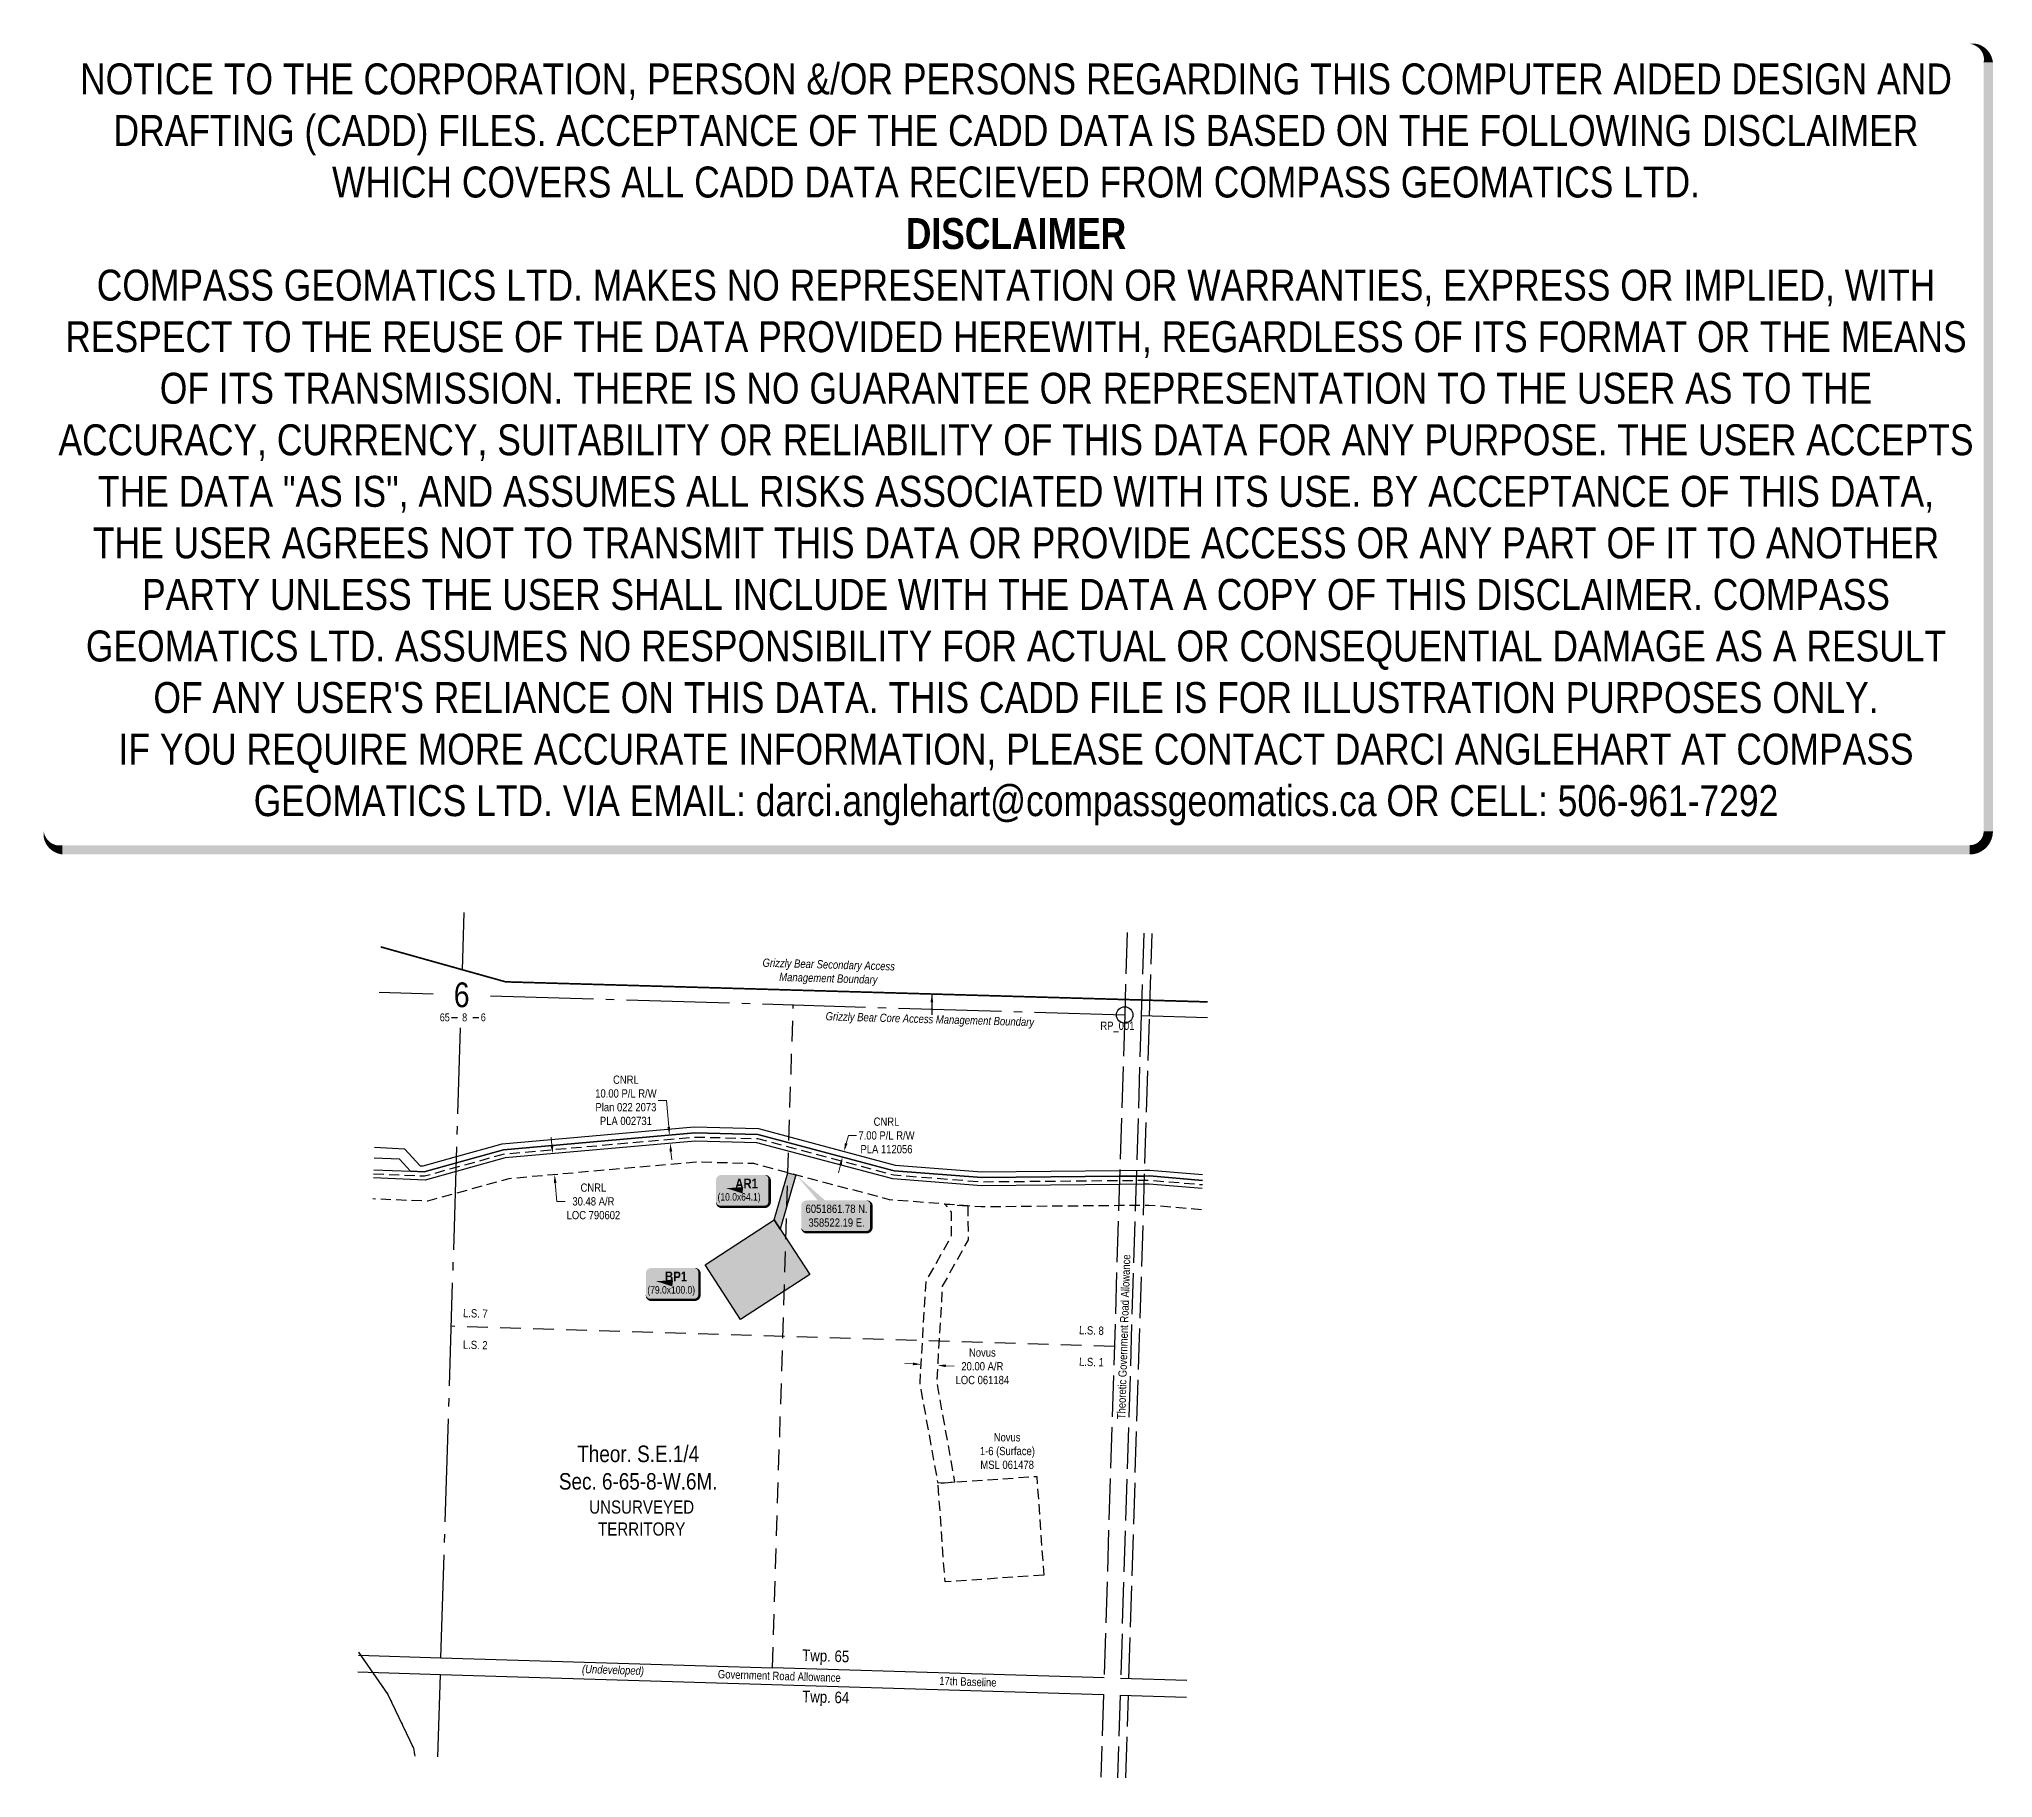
# Model space of a CAD drawing. Extents: x 357605 to 359974, y 6051130 to 6053239.
import ezdxf
from ezdxf.enums import TextEntityAlignment as Align

# ---------------------------------------------------------------- set-up
doc = ezdxf.new("R2010")
doc.units = 0
doc.header["$LTSCALE"] = 5
doc.header["$PDSIZE"] = 15
for name, pattern in [('DASHDOT2', [12.7, 6.35, -3.175, 0, -3.175]), ('foc-ACCESSROAD', [3.75, 2.5, -1.25]), ('foc-LSD', [8, 5, -3]), ('foc-QUARTERLINE', [33, 25, -3, 2, -3]), ('foc-UNSURVEYED', [12.5, 10, -2.5]), ('foc-WHEELTRACKS', [2, 0.4, -1.6])]:
    doc.linetypes.add(name, pattern=pattern)
doc.layers.get('Defpoints').update_dxf_attribs({"color": 9})
for name, color, linetype in [('10', 1, 'Continuous'), ('35', 37, 'Continuous'), ('9', 3, 'Continuous'), ('AS-WILDLIFE', 131, 'DASHDOT2'), ('C-AR', 13, 'foc-ACCESSROAD'), ('C-RW', 13, 'Continuous'), ('C-SYMBOL', 7, 'Continuous'), ('D-TXT', 6, 'Continuous'), ('DETAIL-T', 7, 'Continuous'), ('F-AR', 190, 'foc-ACCESSROAD'), ('F-WS', 190, 'foc-ACCESSROAD'), ('L-QSEC', 8, 'foc-QUARTERLINE'), ('L-ROAD-T', 7, 'Continuous'), ('L-SEC', 7, 'Continuous'), ('L-SECLBL', 7, 'Continuous'), ('L-SECQ', 8, 'foc-QUARTERLINE'), ('L-SECTION-LSD', 7, 'foc-LSD'), ('L-UNS-T', 3, 'Continuous'), ('L-USEC', 7, 'foc-UNSURVEYED'), ('P-TEMP-BLOCKS', 250, 'Continuous'), ('P-TEMP-BLUE', 146, 'Continuous'), ('T-CREEK', 160, 'Continuous'), ('T-WATER-P3', 160, 'foc-WHEELTRACKS')]:
    doc.layers.add(name, color=color, linetype=linetype)
for name, color, linetype, lineweight in [('C-AR-T', 13, 'Continuous', 9), ('C-RW-T', 13, 'Continuous', 9), ('F-AR-T', 190, 'Continuous', 9), ('F-WS-T', 190, 'Continuous', 9), ('T-TEXT', 48, 'Continuous', 18)]:
    doc.layers.add(name, color=color, linetype=linetype, lineweight=lineweight)
doc.layers.add('DISCLAIMER', color=7, linetype='Continuous', plot=False)
doc.layers.add('P-TEMP-BLUE-H', color=7, linetype='Continuous', true_color=0x99e6ff)
doc.styles.add('100L', font='ARIALN.TTF', dxfattribs={"height": 11})
doc.styles.add('175L', font='ARIALN.TTF', dxfattribs={"height": 20})
doc.styles.add('240', font='ARIALN.TTF', dxfattribs={"height": 30})
doc.styles.add('80', font='ARIALN.TTF', dxfattribs={"height": 10})
doc.styles.add('80CG', font='ARIALN.TTF', dxfattribs={"height": 10})
doc.styles.add('80L', font='ARIALN.TTF', dxfattribs={"height": 10})
doc.styles.add('80LS', font='ARIALNI.TTF', dxfattribs={"height": 10})
doc.styles.add('BOLD', font='ARIALNB.TTF')
doc.styles.add('foc-LtypeFont', font='ARIALN.TTF', dxfattribs={"height": 7.349999999999999})
doc.styles.add('SIMPLEX', font='ARIALN.TTF')
doc.linetypes.add('foc-TOPO-flowdirection-NOLINE', pattern='A,0,[">",foc-LtypeFont,S=0.3,R=0,X=0,Y=-0.945],-20,[">",foc-LtypeFont,S=0.3,R=0,X=0,Y=-0.945],0', length=20)
doc.dimstyles.new('Compass 5 000', dxfattribs={"dimscale": 5, "dimtxt": 9, "dimasz": 2, "dimexe": 0.2, "dimexo": 0.0625, "dimgap": 0.5, "dimtad": 0, "dimtih": 1, "dimtoh": 1, "dimzin": 0, "dimdsep": 46, "dimtxsty": '80CG', "dimcen": 0.1, "dimse1": 1, "dimse2": 1, "dimclrd": 256, "dimclrt": 256, "dimaunit": 1, "dimadec": 4, "dimazin": 0, "dimtfac": 0.06, "dimtofl": 0, "dimtmove": 0, "dimatfit": 1, "dimfxl": 0.2, "dimtolj": 1, "dimtzin": 0, "dimlwd": -1, "dimarcsym": 0})

# ---------------------------------------------------------------- blocks, each defined once
blk = doc.blocks.new('L-SECLBL')
at = {"layer": '9', "color": 7}
for p, q in [((-5.082139060913505, -27.83004804289613), (-12.28857354467345, -27.83004804289613)), ((20.70431141927111, -27.83004804289613), (13.49787693551116, -27.83004804289613))]:
    blk.add_line(p, q, dxfattribs=at)
at = {"layer": '10', "color": 2, "style": 'SIMPLEX'}
blk.add_attdef('SEC', text='', height=30, dxfattribs=at).set_placement((0, 0), align=Align.MIDDLE)
at = {"layer": '10', "color": 5, "style": '80L'}
blk.add_attdef('TWP', text='', height=9.5, dxfattribs=at).set_placement((-14.43410290347765, -27.36845155570791), align=Align.MIDDLE_RIGHT)
blk.add_attdef('RGE', text='', height=9.5, dxfattribs=at).set_placement((3.622123863462547, -27.36845155570791), align=Align.MIDDLE_CENTER)
blk.add_attdef('MER', text='', height=9.5, dxfattribs=at).set_placement((23.16775162027989, -27.36845155570791), align=Align.MIDDLE_LEFT)
blk = doc.blocks.new('*U447')
h = blk.add_hatch(color=254)
edge = h.paths.add_edge_path()
edge.add_line((-36.49999999999998, -20), (36.49999999999998, -20))
edge.add_arc((36.49999999999999, -13.99999999999999), 6.000000000000007, 269.9999999999999, 359.9999999999999)
edge.add_line((42.49999999999999, -14), (42.49999999999999, 12.5))
edge.add_arc((36.49999999999999, 12.49999999999999), 6.000000000000007, 6.785183320455494e-14, 90.00000000000007)
edge.add_line((36.49999999999998, 18.5), (-36.49999999999998, 18.5))
edge.add_arc((-36.49999999999999, 12.49999999999999), 6.000000000000007, 89.99999999999993, 179.9999999999999)
edge.add_line((-42.49999999999999, 12.5), (-42.49999999999999, -14))
edge.add_arc((-36.49999999999999, -13.99999999999999), 6.000000000000007, 180, 270.0000000000001)
at = {"color": 1, "flags": 128}
blk.add_lwpolyline([(-49.03843157185841, 49.59276819954421, 0, 10, 0), (0, 0, 5, 5, 0)], format="xyseb", dxfattribs=at)
blk.add_lwpolyline([(-36.49999999999998, -20, 3, 3, 0), (36.49999999999998, -20, 3, 3, 0.4142135623730951), (42.49999999999999, -14, 3, 3, 0), (42.49999999999999, 12.5, 3, 0, 0.4142135623730951), (36.49999999999998, 18.5, 0, 0, 0), (-36.49999999999998, 18.5, 0, 0, 0.4142135623730951), (-42.49999999999999, 12.5, 0, 0, 0), (-42.49999999999999, -14, 0, 3, 0.4142135623730951)], format="xyseb", close=True, dxfattribs=at)
at = {"color": 1, "style": '80'}
blk.add_attdef('ENTER_TEXT_001', (-35.98567530695772, -4.996589358799454), '', height=10, dxfattribs=at)
blk = doc.blocks.new('*U419')
at = {"true_color": 0x99e6ff}
h = blk.add_hatch(color=141, dxfattribs=at)
edge = h.paths.add_edge_path()
edge.add_line((-26.49999999999999, -20), (26.49999999999999, -20))
edge.add_arc((26.49999999999999, -14), 6, 270, 360)
edge.add_line((32.49999999999999, -14), (32.49999999999999, 12.5))
edge.add_arc((26.49999999999999, 12.5), 6, 0, 90)
edge.add_line((26.49999999999999, 18.5), (-26.49999999999999, 18.5))
edge.add_arc((-26.49999999999999, 12.5), 6, 90, 180)
edge.add_line((-32.49999999999999, 12.5), (-32.49999999999999, -14))
edge.add_arc((-26.49999999999999, -14), 6, 180, 270)
at = {"color": 250, "flags": 128}
blk.add_lwpolyline([(-26.49999999999999, -20, 3, 3, 0), (26.49999999999999, -20, 3, 3, 0.414213562373095), (32.49999999999999, -14, 3, 3, 0), (32.49999999999999, 12.5, 3, 0, 0.414213562373095), (26.49999999999999, 18.5, 0, 0, 0), (-26.49999999999999, 18.5, 0, 0, 0.414213562373095), (-32.49999999999999, 12.5, 0, 0, 0), (-32.49999999999999, -14, 0, 3, 0.414213562373095)], format="xyseb", close=True, dxfattribs=at)
at = {"flags": 128}
blk.add_lwpolyline([(-20.07683572975714, 2.608057395672145, 0, 7.5, 0), (-3.398394867633905e-15, 0, 0, 0, 0)], format="xyseb", dxfattribs=at)
at = {"color": 250}
for tag, p, height, style in [('TEMP_AREA_W1_001', (-9.212824010914055, 2.244292974654144), 12, 'BOLD'), ('ENTER_TEXT_001', (-30.65893587994544, -12.47010782646594), 9, '80')]:
    blk.add_attdef(tag, p, '', height=height, dxfattribs=dict(at, style=style))
blk = doc.blocks.new('*D454')
at = {"layer": 'C-AR-T', "transparency": 16777216}
for p, q in [((358226.3978669476, 6051897.308462664), (358225.5150635694, 6051907.269419354)), ((358230.412283844, 6051852.012495483), (358232.4026122191, 6051829.554975231)), ((358232.4026122191, 6051829.554975231), (358242.402612219, 6051829.55497523))]:
    blk.add_line(p, q, dxfattribs=at)
for points in [[(358228.058026396, 6051897.455596561), (358224.7377074991, 6051897.161328767), (358227.2806703257, 6051887.347505973)], [(358232.0724432924, 6051852.15962938), (358228.7521243955, 6051851.865361587), (358229.5294804658, 6051861.973452174)]]:
    blk.add_solid(points, dxfattribs=at)
at = {"layer": 'Defpoints', "color": 0, "transparency": 16777216}
for p in [(358317.0398592483, 6051895.302536566), (358229.5294804658, 6051861.973452174), (358319.2886693884, 6051869.928482767)]:
    blk.add_point(p, dxfattribs=at)
at = {"layer": 'C-AR-T', "transparency": 16777216, "insert": (358276.6727350026, 6051829.554975231), "char_height": 10, "attachment_point": 5, "style": '80CG'}
blk.add_mtext('\\A1;CNRL\\P30.48 A/R\\PLOC 790602', dxfattribs=at)
blk = doc.blocks.new('*D457')
at = {"layer": 'C-RW-T', "transparency": 16777216}
for p, q in [((358365.1726464733, 6051952.100364549), (358355.1726464732, 6051952.100364549)), ((358368.0266564976, 6051919.895830614), (358365.1726464733, 6051952.100364549)), ((358370.6745402998, 6051890.017216651), (358371.5572943487, 6051880.056255588))]:
    blk.add_line(p, q, dxfattribs=at)
for points in [[(358369.6868166747, 6051920.042956288), (358366.3664963205, 6051919.748704938), (358368.9094105465, 6051909.934869551)], [(358372.3347004768, 6051890.164342325), (358369.0143801227, 6051889.870090975), (358369.7917862509, 6051899.978177713)]]:
    blk.add_solid(points, dxfattribs=at)
at = {"layer": 'Defpoints', "color": 0, "transparency": 16777216}
for p in [(358368.9094105465, 6051909.934869551), (358382.509863314, 6051911.140160353), (358383.3922390183, 6051901.183468515)]:
    blk.add_point(p, dxfattribs=at)
at = {"layer": 'C-RW-T', "transparency": 16777216, "insert": (358316.0866983157, 6051952.10036455), "char_height": 10, "attachment_point": 5, "style": '80CG'}
blk.add_mtext('\\A1;CNRL\\P10.00 P/L R/W\\PPlan 022 2073\\PPLA 002731', dxfattribs=at)
blk = doc.blocks.new('*D462')
at = {"layer": 'Defpoints', "color": 0, "transparency": 16777216}
for p in [(358675.0621508785, 6051649.476394998), (358695.0275909802, 6051648.297253639), (358693.9919569071, 6051630.761705514)]:
    blk.add_point(p, dxfattribs=at)
at = {"layer": 'F-AR-T', "transparency": 16777216}
for p, q in [((358664.0439112145, 6051632.530410794), (358654.0613056236, 6051633.119974713)), ((358703.9745624981, 6051630.172141594), (358713.9571680891, 6051629.582577675))]:
    blk.add_line(p, q, dxfattribs=at)
for points in [[(358664.1421718678, 6051634.194178393), (358663.9456505612, 6051630.866643195), (358674.0265168055, 6051631.940846873)], [(358704.0728231514, 6051631.835909193), (358703.8763018448, 6051628.508373995), (358693.9919569071, 6051630.761705514)]]:
    blk.add_solid(points, dxfattribs=at)
at = {"layer": 'F-AR-T', "transparency": 16777216, "insert": (358748.2477547193, 6051629.582577675), "char_height": 10, "attachment_point": 5, "style": '80CG'}
blk.add_mtext('\\A1;Novus\\P20.00 A/R\\PLOC 061184', dxfattribs=at)
blk = doc.blocks.new('*D524')
at = {"layer": 'C-RW-T', "transparency": 16777216}
for p, q in [((358583.189685036, 6051899.865675737), (358585.7646054858, 6051909.528479921)), ((358585.7646054858, 6051909.528479921), (358595.7646054856, 6051909.528479921)), ((358576.2216913737, 6051873.717155959), (358573.6467709241, 6051864.054351777))]:
    blk.add_line(p, q, dxfattribs=at)
for points in [[(358574.6112240099, 6051874.146309367), (358577.8321587376, 6051873.288002551), (358578.7966118234, 6051883.379960142)], [(358581.5792176721, 6051900.294829145), (358584.8001523998, 6051899.436522328), (358580.6147645863, 6051890.202871555)]]:
    blk.add_solid(points, dxfattribs=at)
at = {"layer": 'Defpoints', "color": 0, "transparency": 16777216}
for p in [(358580.0186920534, 6051883.054303188), (358580.6147645863, 6051890.202871555), (358581.8368448163, 6051889.8772146)]:
    blk.add_point(p, dxfattribs=at)
at = {"layer": 'C-RW-T', "transparency": 16777216, "insert": (358632.0163108064, 6051909.52847992), "char_height": 10, "attachment_point": 5, "style": '80CG'}
blk.add_mtext('\\A1;CNRL\\P7.00 P/L R/W\\PPLA 112056', dxfattribs=at)
blk = doc.blocks.new('Disclaimer_Legal')
at = {"layer": 'DISCLAIMER', "color": 254, "flags": 128}
blk.add_lwpolyline([(-3612.859355113964, -1104.601793492536, 37.5, 37.5, 0), (4096.10254652852, -1104.601793492536, 37.5, 37.5, 0.414213562373095), (4171.10254652852, -1029.601793492536, 37.5, 37.5, 0), (4171.10254652852, 2078.694150954953, 37.5, 0, 0.414213562373095), (4096.10254652852, 2153.694150954953, 0, 0, 0), (-3612.859355113964, 2153.694150954953, 0, 0, 0.414213562373095), (-3687.859355113964, 2078.694150954953, 0, 0, 0), (-3687.859355113964, -1029.601793492536, 0, 37.5, 0.414213562373095)], format="xyseb", close=True, dxfattribs=at)
at = {"layer": 'DISCLAIMER', "color": 254, "insert": (241.6215957072782, 533.9211787312088), "char_height": 125, "width": 7717.567617301413, "attachment_point": 5, "style": '80'}
blk.add_mtext('NOTICE TO THE CORPORATION, PERSON &/OR PERSONS REGARDING THIS COMPUTER AIDED DESIGN AND DRAFTING (CADD) FILES. ACCEPTANCE OF THE CADD DATA IS BASED ON THE FOLLOWING DISCLAIMER WHICH COVERS ALL CADD DATA RECIEVED FROM COMPASS GEOMATICS LTD.\\P{\\fArial Narrow|b1|i0|c0|p34;DISCLAIMER}\\PCOMPASS GEOMATICS LTD. MAKES NO REPRESENTATION OR WARRANTIES, EXPRESS OR IMPLIED, WITH RESPECT TO THE REUSE OF THE DATA PROVIDED HEREWITH, REGARDLESS OF ITS FORMAT OR THE MEANS OF ITS TRANSMISSION. THERE IS NO GUARANTEE OR REPRESENTATION TO THE USER AS TO THE ACCURACY, CURRENCY, SUITABILITY OR RELIABILITY OF THIS DATA FOR ANY PURPOSE. THE USER ACCEPTS THE DATA "AS IS", AND ASSUMES ALL RISKS ASSOCIATED WITH ITS USE. BY ACCEPTANCE OF THIS DATA, THE USER AGREES NOT TO TRANSMIT THIS DATA OR PROVIDE ACCESS OR ANY PART OF IT TO ANOTHER PARTY UNLESS THE USER SHALL INCLUDE WITH THE DATA A COPY OF THIS DISCLAIMER. COMPASS GEOMATICS LTD. ASSUMES NO RESPONSIBILITY FOR ACTUAL OR CONSEQUENTIAL DAMAGE AS A RESULT OF ANY USER\'S RELIANCE ON THIS DATA. THIS CADD FILE IS FOR ILLUSTRATION PURPOSES ONLY.\\PIF YOU REQUIRE MORE ACCURATE INFORMATION, PLEASE CONTACT DARCI ANGLEHART AT COMPASS GEOMATICS LTD. VIA EMAIL: darci.anglehart@compassgeomatics.ca OR CELL: 506-961-7292', dxfattribs=at)

msp = doc.modelspace()

# ---------------------------------------------------------------- hatches: boundary and pattern name
at = {"layer": 'P-TEMP-BLUE-H'}
h = msp.add_hatch(color=256, dxfattribs=at)
h.dxf.hatch_style = 1
h.paths.add_polyline_path([(358522.1876339782, 6051861.774976172), (358503.2291877232, 6051795.93423568), (358496.0269899385, 6051807.054561105), (358512.5247270167, 6051864.349510903)])
h = msp.add_hatch(color=256, dxfattribs=at)
h.dxf.hatch_style = 1
h.paths.add_polyline_path([(358455.0380013025, 6051686.385995146), (358412.0930229736, 6051752.693829053), (358496.0269899379, 6051807.054561106), (358538.9719682626, 6051740.746727213)])

# ---------------------------------------------------------------- linework, layer by layer
at = {"layer": '35', "color": 3}
msp.add_circle((358920.804, 6052055.625), 10, dxfattribs=at)
at = {"layer": 'AS-WILDLIFE', "const_width": 2.000000000000015, "flags": 128}
msp.add_lwpolyline([(359021.3120956025, 6052071.490512472), (358170.2139367072, 6052095.805675968), (358018.7529367521, 6052138.215215166)], dxfattribs=at)
at = {"layer": 'C-AR', "flags": 128}
for points in [[(358010.1388648018, 6051862.991801122), (358072.0350390624, 6051860.440032721), (358110.4055242272, 6051871.051815134), (358168.6992446054, 6051887.173794551), (358399.7129918337, 6051907.648384105), (358475.4937159707, 6051905.750549311), (358640.884024617, 6051861.685414963), (358747.7336528061, 6051853.389355744), (358914.5582863683, 6051854.933548235), (358944.7468698628, 6051855.212297053), (358951.2793326629, 6051855.272986612), (359014.9672098529, 6051849.952803149)], [(359014.0180241744, 6051819.453018926), (358950.1498020285, 6051824.788207525), (358943.7980161462, 6051824.72911345), (358913.6095787393, 6051824.450356962), (358746.6929936593, 6051822.906104356), (358730.6086065862, 6051824.154491059), (358703.2743490274, 6051826.276833931), (358635.7384094502, 6051831.521057942), (358471.1289433005, 6051875.378822681), (358400.6802433811, 6051877.141922085), (358174.1493756526, 6051857.065314841), (358109.4074591359, 6051839.160575433), (358075.5535782696, 6051829.797654904), (358009.1855688599, 6051832.533573559)]]:
    msp.add_lwpolyline(points, dxfattribs=at)
at = {"layer": 'C-RW'}
for points in [[(358010.2949101016, 6051867.977517567), (358055.0182087435, 6051866.135965901), (358071.3439984056, 6051865.463960978), (358110.5707326075, 6051876.324163037), (358167.6437768787, 6051892.098432701), (358399.5532235997, 6051912.650566346), (358476.2100675897, 6051910.73261988), (358641.293882502, 6051866.716603549), (358747.5525597833, 6051858.522255193), (358914.7177596409, 6051860.051441034), (358944.9058185556, 6051860.327501811), (358950.954230993, 6051860.382302256), (359015.1253163145, 6051855.033171599)], [(359015.1253163145, 6051855.033171599), (358950.954230993, 6051860.382302256), (358944.9062832984, 6051860.327487376), (358914.717737875, 6051860.050740721), (358747.5525597833, 6051858.522255193), (358641.293882502, 6051866.716603549), (358476.2100675897, 6051910.73261988), (358399.5536883398, 6051912.650551849), (358167.6166693624, 6051892.099980677), (358110.5707326075, 6051876.324163037), (358071.3268501625, 6051865.462293996), (358055.0201763103, 6051866.133801378), (358041.6192554731, 6051880.737866116), (358010.7340656738, 6051882.008732601)], [(358011.1529712215, 6051895.392950387), (358047.5315565348, 6051893.502315628), (358066.5825739927, 6051872.816291605), (358070.296372691, 6051872.663520363), (358110.8069109045, 6051883.865124875), (358166.199835811, 6051899.182564694), (358398.980881093, 6051919.803655755), (358476.8599837398, 6051917.85119205), (358642.5533142035, 6051873.697638188), (358747.791252958, 6051865.522155774), (358914.9360357252, 6051867.061286159), (358945.124495142, 6051867.338635618), (358951.3690616924, 6051867.396153391), (359015.3437006379, 6051862.050423217)], [(359014.8138163335, 6051845.023873709), (358950.6040541725, 6051850.375811342), (358944.5940830734, 6051850.319716088), (358914.406132124, 6051850.038042998), (358747.0915406455, 6051848.477549175), (358639.6608521346, 6051856.808136028), (358474.7772470147, 6051900.768482483), (358399.8713560595, 6051902.644042595), (358169.5932270593, 6051882.234073707), (358110.2420047294, 6051865.820472989), (358072.6120402896, 6051855.413962106), (358009.9824893787, 6051857.995537096)]]:
    msp.add_lwpolyline(points, dxfattribs=at)
at = {"layer": 'F-AR', "flags": 128}
msp.add_lwpolyline([(358730.6086065862, 6051824.154491059), (358731.0699353957, 6051782.98712558), (358699.6553629313, 6051726.655544471), (358692.7823886358, 6051610.281072173), (358714.6572581171, 6051489.18134872), (358706.6769468896, 6051488.621463289), (358694.5875239937, 6051487.774298056), (358672.6756049633, 6051609.075779886), (358679.9607093444, 6051732.401585791), (358711.0114866312, 6051788.081324364), (358710.6918427337, 6051816.545094535), (358703.2743490274, 6051826.276833931), (358730.6086065862, 6051824.154491059)], close=True, dxfattribs=at)
at = {"layer": 'F-WS', "flags": 128}
msp.add_lwpolyline([(358822.63168516, 6051376.490065873), (358702.9681016383, 6051368.111228669), (358694.5875239937, 6051487.774298056), (358706.6769468896, 6051488.621463289), (358714.6572581171, 6051489.18134872), (358716.7143849992, 6051489.326426235), (358814.234846514, 6051496.159885409), (358822.63168516, 6051376.490065873)], close=True, dxfattribs=at)
at = {"layer": 'L-QSEC'}
for p, q in [((358117.8872604583, 6052110.085173917), (358120.075946732, 6052180.014669744)), ((358017.0291593248, 6052083.139762895), (358082.4754744658, 6052081.147281221)), ((358091.7866216458, 6051276.158203686), (358115.6974616851, 6052040.120133231)), ((358088.0282633459, 6051155.863574418), (358091.1575165814, 6051256.058018251))]:
    msp.add_line(p, q, dxfattribs=at)
at = {"layer": 'L-SEC'}
for p, q in [((357991.8670657122, 6051279.199727497), (358091.7693766803, 6051276.158728614)), ((358091.7693442181, 6051276.158729608), (358493.7699471446, 6051263.922591538)), ((357991.2379606482, 6051259.099542069), (358091.1575165814, 6051256.058018251)), ((358091.1575165814, 6051256.058018251), (358493.1581195086, 6051243.821880218)), ((358493.1581195086, 6051243.821880218), (358895.1596529419, 6051231.585489086)), ((358895.7848048311, 6051251.686315428), (358493.7856740319, 6051263.921880288)), ((358996.2533338912, 6051248.627697), (358915.8855017507, 6051251.073872791)), ((358915.2603806951, 6051230.974050926), (358995.6278059366, 6051228.527870282))]:
    msp.add_line(p, q, dxfattribs=at)
at = {"layer": 'L-SECQ'}
for p, q in [((358151.7260893711, 6052079.038979465), (358920.8041500608, 6052055.624766793)), ((358940.9048625088, 6052055.012821654), (359021.2727510132, 6052052.566105468))]:
    msp.add_line(p, q, dxfattribs=at)
at = {"layer": 'L-SECTION-LSD'}
for p, q in [((358493.7856740319, 6051263.921880288), (358518.8773955042, 6052067.861234052)), ((358908.2944774459, 6051653.655541108), (358104.3676925577, 6051678.12899158))]:
    msp.add_line(p, q, dxfattribs=at)
at = {"layer": 'L-USEC'}
for p, q in [((358923.9142203273, 6052155.543928329), (358920.8041500608, 6052055.624766793)), ((358944.0149324284, 6052154.931972043), (358940.9044362822, 6052054.99912801)), ((358950.9555342676, 6052054.706547451), (358954.0657359663, 6052154.62598028)), ((358895.1596529419, 6051231.585489086), (358892.0444242951, 6051131.390143379)), ((358915.2599605991, 6051230.960539355), (358912.1451393911, 6051130.778298133)), ((358922.1966021818, 6051130.472341868), (358925.3120159128, 6051230.668104642))]:
    msp.add_line(p, q, dxfattribs=at)
at = {"layer": 'L-USEC', "flags": 128}
for points in [[(358920.8041500608, 6052055.624766793), (358895.7848048311, 6051251.686315428)], [(358940.9044385555, 6052054.999201049), (358915.8850931203, 6051251.060743066)], [(358925.9355818001, 6051250.767975993), (358938.4458291343, 6051652.737252547), (358950.9555342676, 6052054.706547451)]]:
    msp.add_lwpolyline(points, dxfattribs=at)
at = {"layer": 'P-TEMP-BLUE'}
for points in [[(358522.1876339782, 6051861.774976172), (358503.2291877232, 6051795.93423568), (358496.0269899385, 6051807.054561105), (358512.5247270167, 6051864.349510903)], [(358455.0380013025, 6051686.385995146), (358412.0930229736, 6051752.693829053), (358496.0269899379, 6051807.054561106), (358538.9719682626, 6051740.746727213), (358455.0380013025, 6051686.385995146)]]:
    msp.add_lwpolyline(points, close=True, dxfattribs=at)
at = {"layer": 'T-CREEK', "linetype": 'foc-TOPO-flowdirection-NOLINE', "flags": 128}
msp.add_lwpolyline([(357991.9787948649, 6051282.769523405), (358027.6033874595, 6051231.465786679), (358058.580493802, 6051166.478491655), (358060.1369695725, 6051156.712556719)], dxfattribs=at)
at = {"layer": 'T-WATER-P3', "flags": 128}
msp.add_lwpolyline([(357991.9787948649, 6051282.769523405), (358027.6033874595, 6051231.465786679), (358058.580493802, 6051166.478491655), (358060.1369695725, 6051156.712556719)], dxfattribs=at)

# ---------------------------------------------------------------- block references
at = {"layer": 'DETAIL-T', "color": 62}
ref = msp.add_blockref('*U447', (358571.2260655501, 6051812.182207972), dxfattribs=at)
ref.add_attrib('ENTER_TEXT_001', '6051861.78 N.', (358533.9307040221, 6051815.600807335), dxfattribs={"layer": '0', "color": 1, "height": 10.00000000000001, "style": '80'})
ref.add_attrib('ENTER_TEXT_002', '358522.19 E.', (358537.4061474054, 6051798.893212974), dxfattribs={"layer": '0', "color": 1, "height": 10.00000000000001, "style": '80'})
at = {"layer": 'DISCLAIMER', "xscale": 0.3, "yscale": 0.3, "zscale": 0.3}
msp.add_blockref('Disclaimer_Legal', (358716.5553937599, 6052587.284989782), dxfattribs=at)
at = {"layer": 'L-SECLBL', "xscale": 0.999662999999999, "yscale": 0.999662999999999, "zscale": 0.999662999999999}
msp.add_blockref('L-SECLBL', (358116.9487002761, 6052080.097760401), dxfattribs=at).add_auto_attribs({'SEC': '6', 'TWP': '65', 'RGE': '8', 'MER': '6'})
at = {"layer": 'P-TEMP-BLOCKS', "xscale": 0.999662999999999, "yscale": 0.999662999999999, "zscale": 0.999662999999999}
for p, values in [((358457.8657434623, 6051843.034916411), {'TEMP_AREA_W1_001': 'AR1', 'ENTER_TEXT_001': '(10.0x64.1)'}), ((358372.759306987, 6051730.224751429), {'TEMP_AREA_W1_001': 'BP1', 'ENTER_TEXT_001': '(79.0x100.0)'})]:
    msp.add_blockref('*U419', p, dxfattribs=at).add_auto_attribs(values)

# ---------------------------------------------------------------- texts
at = {"layer": '35', "color": 3, "style": '80'}
msp.add_attdef('RP_001', (358891.28400082, 6052037.584441133), 'RP', height=10, dxfattribs=at)
at = {"layer": 'AS-WILDLIFE', "char_height": 10.00000000000001, "attachment_point": 5, "style": '240'}
for s, width, insert, rotation in [('{\\fArial Narrow|b0|i1|c0|p34;Grizzly Bear Secondary Access Management Boundary}', 160.5838575512642, (358561.7192511234, 6052107.003431111), 358.3635525619195), ('{\\fArial Narrow|b0|i1|c0|p34;Grizzly Bear Core Access Management Boundary}', 253.5856753069579, (358684.5962997731, 6052049.116598906), 358.36355256250437)]:
    msp.add_mtext_dynamic_manual_height_columns(s, width=width, gutter_width=45.01517011232806, heights=[0], dxfattribs=dict(at, insert=insert, rotation=rotation))
at = {"layer": 'C-SYMBOL', "color": 3, "insert": (358330.9770716965, 6051533.453756624), "char_height": 19.99999999999999, "width": 190.5001364256479, "attachment_point": 2, "style": '175L'}
msp.add_mtext('Theor. S.E.1/4 \\PSec. 6-65-8-W.6M.', dxfattribs=at)
at = {"layer": 'D-TXT', "color": 3, "char_height": 13.99528200000008, "attachment_point": 1, "rotation": 358.2564705916607, "style": '80L'}
for s, insert in [('Twp. 65', (358530.0526136208, 6051286.362994866)), ('Twp. 64', (358530.0526136208, 6051236.443309421))]:
    msp.add_mtext_dynamic_manual_height_columns(s, width=56.50294390322009, gutter_width=47.48399250000023, heights=[0], dxfattribs=dict(at, insert=insert))
at = {"layer": 'F-WS-T', "insert": (358741.3416401985, 6051548.535393776), "char_height": 9.996630000000087, "attachment_point": 1, "style": '80L'}
msp.add_mtext_dynamic_manual_height_columns('\\pi20.71832;Novus\\P\\pi3.84816;1-6 (Surface)\\P\\pi4.51301;MSL 061478', width=72.59940024270168, gutter_width=49.98315000000024, heights=[0], dxfattribs=at)
at = {"layer": 'L-ROAD-T', "style": '80L'}
for s, rotation, p in [('Theoretic Government Road Allowance', 88.19700898745754, (358919.5992770838, 6051665.388407654)), ('Government Road Allowance', 358.2564705915955, (358502.0504772742, 6051254.140665955)), ('17th Baseline', 358.2564705915955, (358730.7445348815, 6051247.180352801))]:
    msp.add_text(s, height=9.99663000000007, rotation=rotation, dxfattribs=at).set_placement(p, align=Align.MIDDLE_CENTER)
at = {"layer": 'L-UNS-T', "color": 3, "insert": (358335.1565561619, 6051445.522321229), "char_height": 15.99460800000014, "attachment_point": 5, "style": '80L'}
msp.add_mtext_dynamic_manual_height_columns('UNSURVEYED TERRITORY', width=126.4137517053211, gutter_width=47.50000000000021, heights=[0], dxfattribs=at)
at = {"layer": 'T-TEXT', "style": '80LS'}
msp.add_text('(Undeveloped)', height=9.99663000000007, rotation=358.2564705915955, dxfattribs=at).set_placement((358300.4358310009, 6051261.466393133), align=Align.MIDDLE_CENTER)

# ---------------------------------------------------------------- dimensions: what is measured, and where the dimension line sits
at = {"layer": 'C-AR-T'}
dim = msp.add_linear_dim(base=(358229.5294804658, 6051861.973452174), p1=(358317.0398592483, 6051895.302536567), p2=(358319.2886693885, 6051869.928482767), angle=275.06468388881456, text='CNRL\\P30.48 A/R\\PLOC 790602', dimstyle='Compass 5 000', override={"dimclrd": 256, "dimclre": 255, "dimclrt": 256}, dxfattribs=at)
dim.commit()
dim.dimension.update_dxf_attribs({"geometry": '*D454', "text_midpoint": (358276.6727350026, 6051829.554975231), "dimtype": 161})
at = {"layer": 'C-RW-T'}
dim = msp.add_linear_dim(base=(358368.9094105465, 6051909.934869551), p1=(358383.3922390185, 6051901.183468515), p2=(358382.5098633141, 6051911.140160353), angle=95.06440014552847, text='CNRL\\P10.00 P/L R/W\\PPlan 022 2073\\PPLA 002731', dimstyle='Compass 5 000', override={"dimclre": 255}, dxfattribs=at)
dim.commit()
dim.dimension.update_dxf_attribs({"geometry": '*D457', "text_midpoint": (358316.0866983157, 6051952.10036455), "dimtype": 161})
dim = msp.add_aligned_dim(p1=(358580.0186920537, 6051883.054303189), p2=(358581.8368448163, 6051889.8772146), distance=1.264726271125329, text='CNRL\\P7.00 P/L R/W\\PPLA 112056', dimstyle='Compass 5 000', dxfattribs=at)
dim.commit()
dim.dimension.update_dxf_attribs({"geometry": '*D524', "text_midpoint": (358632.0163108064, 6051909.52847992)})
at = {"layer": 'F-AR-T', "color": 255}
dim = msp.add_linear_dim(base=(358693.9919569071, 6051630.761705514), p1=(358675.0621508785, 6051649.476394997), p2=(358695.0275909801, 6051648.297253638), angle=356.6200876175784, text='Novus\\P20.00 A/R\\PLOC 061184', dimstyle='Compass 5 000', override={"dimclre": 255}, dxfattribs=at)
dim.commit()
dim.dimension.update_dxf_attribs({"geometry": '*D462', "text_midpoint": (358748.2477547193, 6051629.582577675), "dimtype": 161})

# ---------------------------------------------------------------- leaders
at = {"layer": 'AS-WILDLIFE', "path_type": 1}
msp.add_leader([(358687.1001081856, 6052081.038669793), (358686.9755028094, 6052055.92462529)], dimstyle='Compass 5 000', override={"dimgap": 0.5, "dimtad": 0}, dxfattribs=at)

# ---------------------------------------------------------------- next in the draw order: texts
at = {"layer": 'L-SECTION-LSD', "char_height": 9.996579999999996, "attachment_point": 1, "rotation": 358.2563182076148, "style": '100L', "bg_fill": 3, "box_fill_scale": 1.5, "bg_fill_color": 256, "bg_fill_transparency": 0}
for s, width, insert in [('\\pi2.30533;L.S. 7', 30.86990839589347, (358116.4974066409, 6051699.322860004)), ('L.S. 8', 30.3907450658304, (358865.7119443299, 6051678.583119786)), ('\\pi2.13973;L.S. 2', 30.64293629217939, (358116.4974066409, 6051661.05124184)), ('L.S. 1', 29.9809343230133, (358865.7119443299, 6051640.311501624))]:
    msp.add_mtext_dynamic_manual_height_columns(s, width=width, gutter_width=54.98118999999999, heights=[0], dxfattribs=dict(at, insert=insert))

doc.saveas('drawing.dxf')
